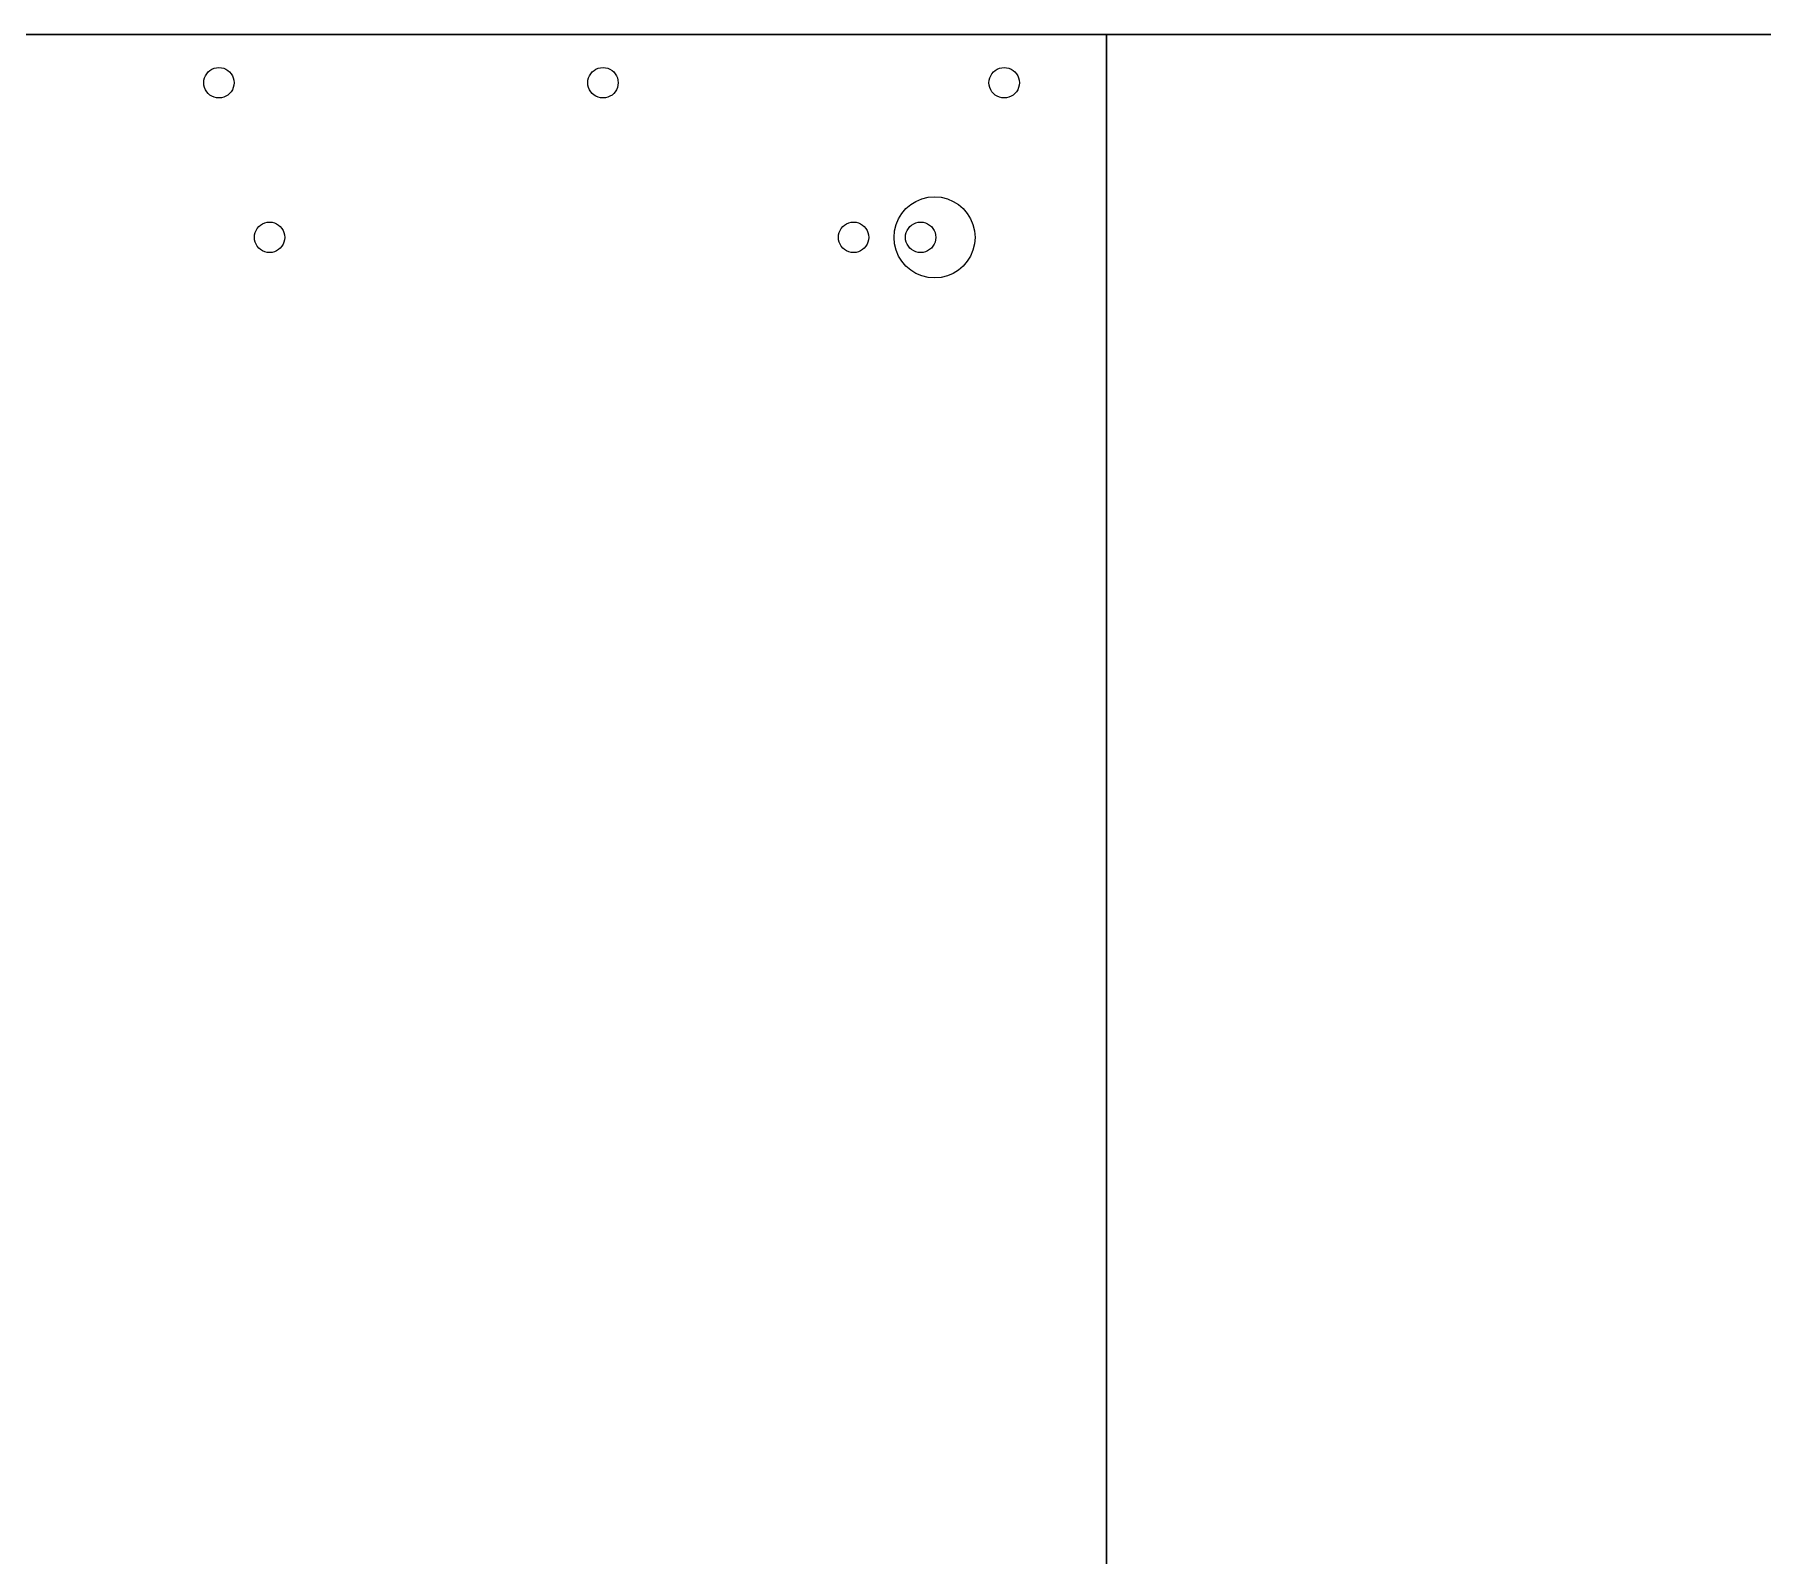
# Model space of a CAD drawing. Header units: metres. Extents: x 0 to 978, y 848 to 2000.
# Drawn here: x 292.9 to 489.2, y 1827.2 to 2000 of the extents above; entities that cross this region are included whole.
import ezdxf

# ---------------------------------------------------------------- set-up
doc = ezdxf.new("R2010")
doc.units = ezdxf.units.M

msp = doc.modelspace()

# ---------------------------------------------------------------- linework, layer by layer
for p, q in [((414.72, 2000), (0, 2000)), ((414.72, 2000), (0, 2000)), ((0, 2000), (414.72, 2000)), ((414.72, 2000), (0, 2000)), ((414.72, 2000), (0, 2000)), ((0, 2000), (414.72, 2000)), ((414.72, 2000), (0, 2000)), ((0, 2000), (414.72, 2000)), ((0, 2000), (414.72, 2000)), ((414.72, 2000), (0, 2000)), ((0, 2000), (414.72, 2000)), ((0, 2000), (414.72, 2000)), ((978.48, 2000), (0, 2000)), ((978.48, 2000), (0, 2000)), ((0, 2000), (978.48, 2000)), ((0, 2000), (978.48, 2000)), ((978.48, 2000), (0, 2000)), ((0, 2000), (978.48, 2000)), ((414.72, 2000), (0, 2000)), ((414.72, 2000), (0, 2000)), ((414.72, 2000), (0, 2000)), ((0, 2000), (414.72, 2000)), ((414.72, 2000), (0, 2000)), ((0, 2000), (414.72, 2000)), ((414.72, 2000), (0, 2000)), ((414.72, 2000), (0, 2000)), ((0, 2000), (414.72, 2000)), ((414.72, 2000), (0, 2000)), ((414.72, 2000), (0, 2000)), ((0, 2000), (414.72, 2000)), ((414.72, 2000), (0, 2000)), ((414.72, 2000), (0, 2000)), ((0, 2000), (414.72, 2000)), ((414.72, 2000), (0, 2000)), ((414.72, 2000), (0, 2000)), ((0, 2000), (414.72, 2000)), ((414.72, 2000), (0, 2000)), ((414.72, 2000), (0, 2000)), ((0, 2000), (414.72, 2000)), ((414.72, 2000), (0, 2000)), ((414.72, 2000), (0, 2000)), ((0, 2000), (414.72, 2000)), ((414.72, 1654.4), (414.72, 2000)), ((414.72, 1654.4), (414.72, 2000)), ((414.72, 2000), (414.72, 2000)), ((414.72, 2000), (414.72, 1654.4)), ((414.72, 2000), (414.72, 2000)), ((414.72, 1654.4), (414.72, 2000)), ((414.72, 1654.4), (414.72, 2000)), ((414.72, 2000), (414.72, 1654.4)), ((414.72, 1654.4), (414.72, 2000)), ((414.72, 2000), (414.72, 1654.4)), ((414.72, 2000), (414.72, 2000)), ((414.72, 1654.4), (414.72, 2000)), ((414.72, 2000), (414.72, 2000)), ((414.72, 2000), (414.72, 1654.4)), ((414.72, 2000), (414.72, 1654.4)), ((414.72, 2000), (414.72, 1654.4)), ((414.72, 1654.4), (414.72, 2000)), ((414.72, 1654.4), (414.72, 2000)), ((414.72, 2000), (414.72, 2000)), ((414.72, 2000), (414.72, 1654.4)), ((414.72, 1654.4), (414.72, 2000)), ((414.72, 2000), (414.72, 2000)), ((414.72, 1654.4), (414.72, 2000)), ((414.72, 2000), (414.72, 1654.4)), ((414.72, 1654.4), (414.72, 2000)), ((414.72, 1654.4), (414.72, 2000)), ((414.72, 2000), (414.72, 2000)), ((414.72, 2000), (414.72, 1654.4)), ((414.72, 2000), (414.72, 2000)), ((414.72, 1654.4), (414.72, 2000)), ((414.72, 1654.4), (414.72, 2000)), ((414.72, 2000), (414.72, 1654.4)), ((414.72, 1654.4), (414.72, 2000)), ((414.72, 1654.4), (414.72, 2000)), ((414.72, 2000), (414.72, 2000)), ((414.72, 2000), (414.72, 1654.4)), ((414.72, 2000), (414.72, 2000)), ((414.72, 1654.4), (414.72, 2000)), ((414.72, 1654.4), (414.72, 2000)), ((414.72, 2000), (414.72, 1654.4)), ((414.72, 1654.4), (414.72, 2000)), ((414.72, 1654.4), (414.72, 2000)), ((414.72, 2000), (414.72, 2000)), ((414.72, 2000), (414.72, 1654.4)), ((414.72, 2000), (414.72, 2000)), ((414.72, 1654.4), (414.72, 2000)), ((414.72, 1654.4), (414.72, 2000)), ((414.72, 2000), (414.72, 1654.4))]:
    msp.add_line(p, q)
for points in [[(312.12, 1994.53), (312.14, 1994.81), (312.21, 1995.07), (312.31, 1995.32), (312.45, 1995.55), (312.62, 1995.75), (312.82, 1995.92), (313.05, 1996.06), (313.3, 1996.17), (313.56, 1996.23), (313.84, 1996.26)], [(312.12, 1994.53), (312.14, 1994.81), (312.21, 1995.07), (312.31, 1995.32), (312.45, 1995.55), (312.62, 1995.75), (312.82, 1995.92), (313.05, 1996.06), (313.3, 1996.17), (313.56, 1996.23), (313.84, 1996.26)], [(312.12, 1994.53), (312.14, 1994.81), (312.21, 1995.07), (312.31, 1995.32), (312.45, 1995.55), (312.62, 1995.75), (312.82, 1995.92), (313.05, 1996.06), (313.3, 1996.17), (313.56, 1996.23), (313.84, 1996.26)], [(313.84, 1996.26), (314.12, 1996.23), (314.39, 1996.17), (314.64, 1996.06), (314.86, 1995.92), (315.06, 1995.75), (315.24, 1995.55), (315.38, 1995.32), (315.48, 1995.07), (315.55, 1994.81), (315.57, 1994.53)], [(313.84, 1996.26), (314.12, 1996.23), (314.39, 1996.17), (314.64, 1996.06), (314.86, 1995.92), (315.06, 1995.75), (315.24, 1995.55), (315.38, 1995.32), (315.48, 1995.07), (315.55, 1994.81), (315.57, 1994.53)], [(313.84, 1996.26), (314.12, 1996.23), (314.39, 1996.17), (314.64, 1996.06), (314.86, 1995.92), (315.06, 1995.75), (315.24, 1995.55), (315.38, 1995.32), (315.48, 1995.07), (315.55, 1994.81), (315.57, 1994.53)], [(355.76, 1994.53), (355.78, 1994.81), (355.85, 1995.07), (355.95, 1995.32), (356.09, 1995.55), (356.27, 1995.75), (356.47, 1995.92), (356.69, 1996.06), (356.94, 1996.17), (357.21, 1996.23), (357.49, 1996.26)], [(355.76, 1994.53), (355.78, 1994.81), (355.85, 1995.07), (355.95, 1995.32), (356.09, 1995.55), (356.27, 1995.75), (356.47, 1995.92), (356.69, 1996.06), (356.94, 1996.17), (357.21, 1996.23), (357.49, 1996.26)], [(355.76, 1994.53), (355.78, 1994.81), (355.85, 1995.07), (355.95, 1995.32), (356.09, 1995.55), (356.27, 1995.75), (356.47, 1995.92), (356.69, 1996.06), (356.94, 1996.17), (357.21, 1996.23), (357.49, 1996.26)], [(357.49, 1996.26), (357.77, 1996.23), (358.03, 1996.17), (358.28, 1996.06), (358.51, 1995.92), (358.71, 1995.75), (358.88, 1995.55), (359.02, 1995.32), (359.13, 1995.07), (359.19, 1994.81), (359.21, 1994.53)], [(357.49, 1996.26), (357.77, 1996.23), (358.03, 1996.17), (358.28, 1996.06), (358.51, 1995.92), (358.71, 1995.75), (358.88, 1995.55), (359.02, 1995.32), (359.13, 1995.07), (359.19, 1994.81), (359.21, 1994.53)], [(357.49, 1996.26), (357.77, 1996.23), (358.03, 1996.17), (358.28, 1996.06), (358.51, 1995.92), (358.71, 1995.75), (358.88, 1995.55), (359.02, 1995.32), (359.13, 1995.07), (359.19, 1994.81), (359.21, 1994.53)], [(401.35, 1994.53), (401.37, 1994.81), (401.43, 1995.07), (401.54, 1995.32), (401.68, 1995.55), (401.85, 1995.75), (402.05, 1995.92), (402.28, 1996.06), (402.53, 1996.17), (402.79, 1996.23), (403.07, 1996.26)], [(401.35, 1994.53), (401.37, 1994.81), (401.43, 1995.07), (401.54, 1995.32), (401.68, 1995.55), (401.85, 1995.75), (402.05, 1995.92), (402.28, 1996.06), (402.53, 1996.17), (402.79, 1996.23), (403.07, 1996.26)], [(401.35, 1994.53), (401.37, 1994.81), (401.43, 1995.07), (401.54, 1995.32), (401.68, 1995.55), (401.85, 1995.75), (402.05, 1995.92), (402.28, 1996.06), (402.53, 1996.17), (402.79, 1996.23), (403.07, 1996.26)], [(401.35, 1994.53), (401.37, 1994.81), (401.43, 1995.07), (401.54, 1995.32), (401.68, 1995.55), (401.85, 1995.75), (402.05, 1995.92), (402.28, 1996.06), (402.53, 1996.17), (402.79, 1996.23), (403.07, 1996.26)], [(401.35, 1994.53), (401.37, 1994.81), (401.43, 1995.07), (401.54, 1995.32), (401.68, 1995.55), (401.85, 1995.75), (402.05, 1995.92), (402.28, 1996.06), (402.53, 1996.17), (402.79, 1996.23), (403.07, 1996.26)], [(401.35, 1994.53), (401.37, 1994.81), (401.43, 1995.07), (401.54, 1995.32), (401.68, 1995.55), (401.85, 1995.75), (402.05, 1995.92), (402.28, 1996.06), (402.53, 1996.17), (402.79, 1996.23), (403.07, 1996.26)], [(401.35, 1994.53), (401.37, 1994.81), (401.43, 1995.07), (401.54, 1995.32), (401.68, 1995.55), (401.85, 1995.75), (402.05, 1995.92), (402.28, 1996.06), (402.53, 1996.17), (402.79, 1996.23), (403.07, 1996.26)], [(401.35, 1994.53), (401.37, 1994.81), (401.43, 1995.07), (401.54, 1995.32), (401.68, 1995.55), (401.85, 1995.75), (402.05, 1995.92), (402.28, 1996.06), (402.53, 1996.17), (402.79, 1996.23), (403.07, 1996.26)], [(401.35, 1994.53), (401.37, 1994.81), (401.43, 1995.07), (401.54, 1995.32), (401.68, 1995.55), (401.85, 1995.75), (402.05, 1995.92), (402.28, 1996.06), (402.53, 1996.17), (402.79, 1996.23), (403.07, 1996.26)], [(403.07, 1996.26), (403.35, 1996.23), (403.62, 1996.17), (403.87, 1996.06), (404.09, 1995.92), (404.29, 1995.75), (404.46, 1995.55), (404.61, 1995.32), (404.71, 1995.07), (404.78, 1994.81), (404.8, 1994.53)], [(403.07, 1996.26), (403.35, 1996.23), (403.62, 1996.17), (403.87, 1996.06), (404.09, 1995.92), (404.29, 1995.75), (404.46, 1995.55), (404.61, 1995.32), (404.71, 1995.07), (404.78, 1994.81), (404.8, 1994.53)], [(403.07, 1996.26), (403.35, 1996.23), (403.62, 1996.17), (403.87, 1996.06), (404.09, 1995.92), (404.29, 1995.75), (404.46, 1995.55), (404.61, 1995.32), (404.71, 1995.07), (404.78, 1994.81), (404.8, 1994.53)], [(403.07, 1996.26), (403.35, 1996.23), (403.62, 1996.17), (403.87, 1996.06), (404.09, 1995.92), (404.29, 1995.75), (404.46, 1995.55), (404.61, 1995.32), (404.71, 1995.07), (404.78, 1994.81), (404.8, 1994.53)], [(403.07, 1996.26), (403.35, 1996.23), (403.62, 1996.17), (403.87, 1996.06), (404.09, 1995.92), (404.29, 1995.75), (404.46, 1995.55), (404.61, 1995.32), (404.71, 1995.07), (404.78, 1994.81), (404.8, 1994.53)], [(403.07, 1996.26), (403.35, 1996.23), (403.62, 1996.17), (403.87, 1996.06), (404.09, 1995.92), (404.29, 1995.75), (404.46, 1995.55), (404.61, 1995.32), (404.71, 1995.07), (404.78, 1994.81), (404.8, 1994.53)], [(403.07, 1996.26), (403.35, 1996.23), (403.62, 1996.17), (403.87, 1996.06), (404.09, 1995.92), (404.29, 1995.75), (404.46, 1995.55), (404.61, 1995.32), (404.71, 1995.07), (404.78, 1994.81), (404.8, 1994.53)], [(403.07, 1996.26), (403.35, 1996.23), (403.62, 1996.17), (403.87, 1996.06), (404.09, 1995.92), (404.29, 1995.75), (404.46, 1995.55), (404.61, 1995.32), (404.71, 1995.07), (404.78, 1994.81), (404.8, 1994.53)], [(403.07, 1996.26), (403.35, 1996.23), (403.62, 1996.17), (403.87, 1996.06), (404.09, 1995.92), (404.29, 1995.75), (404.46, 1995.55), (404.61, 1995.32), (404.71, 1995.07), (404.78, 1994.81), (404.8, 1994.53)], [(313.84, 1992.8), (313.56, 1992.82), (313.3, 1992.89), (313.05, 1992.99), (312.82, 1993.13), (312.62, 1993.31), (312.45, 1993.51), (312.31, 1993.73), (312.21, 1993.98), (312.14, 1994.25), (312.12, 1994.53)], [(313.84, 1992.8), (313.56, 1992.82), (313.3, 1992.89), (313.05, 1992.99), (312.82, 1993.13), (312.62, 1993.31), (312.45, 1993.51), (312.31, 1993.73), (312.21, 1993.98), (312.14, 1994.25), (312.12, 1994.53)], [(313.84, 1992.8), (313.56, 1992.82), (313.3, 1992.89), (313.05, 1992.99), (312.82, 1993.13), (312.62, 1993.31), (312.45, 1993.51), (312.31, 1993.73), (312.21, 1993.98), (312.14, 1994.25), (312.12, 1994.53)], [(315.57, 1994.53), (315.55, 1994.25), (315.48, 1993.98), (315.38, 1993.73), (315.24, 1993.51), (315.06, 1993.31), (314.86, 1993.13), (314.64, 1992.99), (314.39, 1992.89), (314.12, 1992.82), (313.84, 1992.8)], [(315.57, 1994.53), (315.55, 1994.25), (315.48, 1993.98), (315.38, 1993.73), (315.24, 1993.51), (315.06, 1993.31), (314.86, 1993.13), (314.64, 1992.99), (314.39, 1992.89), (314.12, 1992.82), (313.84, 1992.8)], [(315.57, 1994.53), (315.55, 1994.25), (315.48, 1993.98), (315.38, 1993.73), (315.24, 1993.51), (315.06, 1993.31), (314.86, 1993.13), (314.64, 1992.99), (314.39, 1992.89), (314.12, 1992.82), (313.84, 1992.8)], [(357.49, 1992.8), (357.21, 1992.82), (356.94, 1992.89), (356.69, 1992.99), (356.47, 1993.13), (356.27, 1993.31), (356.09, 1993.51), (355.95, 1993.73), (355.85, 1993.98), (355.78, 1994.25), (355.76, 1994.53)], [(357.49, 1992.8), (357.21, 1992.82), (356.94, 1992.89), (356.69, 1992.99), (356.47, 1993.13), (356.27, 1993.31), (356.09, 1993.51), (355.95, 1993.73), (355.85, 1993.98), (355.78, 1994.25), (355.76, 1994.53)], [(357.49, 1992.8), (357.21, 1992.82), (356.94, 1992.89), (356.69, 1992.99), (356.47, 1993.13), (356.27, 1993.31), (356.09, 1993.51), (355.95, 1993.73), (355.85, 1993.98), (355.78, 1994.25), (355.76, 1994.53)], [(359.21, 1994.53), (359.19, 1994.25), (359.13, 1993.98), (359.02, 1993.73), (358.88, 1993.51), (358.71, 1993.31), (358.51, 1993.13), (358.28, 1992.99), (358.03, 1992.89), (357.77, 1992.82), (357.49, 1992.8)], [(359.21, 1994.53), (359.19, 1994.25), (359.13, 1993.98), (359.02, 1993.73), (358.88, 1993.51), (358.71, 1993.31), (358.51, 1993.13), (358.28, 1992.99), (358.03, 1992.89), (357.77, 1992.82), (357.49, 1992.8)], [(359.21, 1994.53), (359.19, 1994.25), (359.13, 1993.98), (359.02, 1993.73), (358.88, 1993.51), (358.71, 1993.31), (358.51, 1993.13), (358.28, 1992.99), (358.03, 1992.89), (357.77, 1992.82), (357.49, 1992.8)], [(403.07, 1992.8), (402.79, 1992.82), (402.53, 1992.89), (402.28, 1992.99), (402.05, 1993.13), (401.85, 1993.31), (401.68, 1993.51), (401.54, 1993.73), (401.43, 1993.98), (401.37, 1994.25), (401.35, 1994.53)], [(403.07, 1992.8), (402.79, 1992.82), (402.53, 1992.89), (402.28, 1992.99), (402.05, 1993.13), (401.85, 1993.31), (401.68, 1993.51), (401.54, 1993.73), (401.43, 1993.98), (401.37, 1994.25), (401.35, 1994.53)], [(403.07, 1992.8), (402.79, 1992.82), (402.53, 1992.89), (402.28, 1992.99), (402.05, 1993.13), (401.85, 1993.31), (401.68, 1993.51), (401.54, 1993.73), (401.43, 1993.98), (401.37, 1994.25), (401.35, 1994.53)], [(403.07, 1992.8), (402.79, 1992.82), (402.53, 1992.89), (402.28, 1992.99), (402.05, 1993.13), (401.85, 1993.31), (401.68, 1993.51), (401.54, 1993.73), (401.43, 1993.98), (401.37, 1994.25), (401.35, 1994.53)], [(403.07, 1992.8), (402.79, 1992.82), (402.53, 1992.89), (402.28, 1992.99), (402.05, 1993.13), (401.85, 1993.31), (401.68, 1993.51), (401.54, 1993.73), (401.43, 1993.98), (401.37, 1994.25), (401.35, 1994.53)], [(403.07, 1992.8), (402.79, 1992.82), (402.53, 1992.89), (402.28, 1992.99), (402.05, 1993.13), (401.85, 1993.31), (401.68, 1993.51), (401.54, 1993.73), (401.43, 1993.98), (401.37, 1994.25), (401.35, 1994.53)], [(403.07, 1992.8), (402.79, 1992.82), (402.53, 1992.89), (402.28, 1992.99), (402.05, 1993.13), (401.85, 1993.31), (401.68, 1993.51), (401.54, 1993.73), (401.43, 1993.98), (401.37, 1994.25), (401.35, 1994.53)], [(403.07, 1992.8), (402.79, 1992.82), (402.53, 1992.89), (402.28, 1992.99), (402.05, 1993.13), (401.85, 1993.31), (401.68, 1993.51), (401.54, 1993.73), (401.43, 1993.98), (401.37, 1994.25), (401.35, 1994.53)], [(403.07, 1992.8), (402.79, 1992.82), (402.53, 1992.89), (402.28, 1992.99), (402.05, 1993.13), (401.85, 1993.31), (401.68, 1993.51), (401.54, 1993.73), (401.43, 1993.98), (401.37, 1994.25), (401.35, 1994.53)], [(404.8, 1994.53), (404.78, 1994.25), (404.71, 1993.98), (404.61, 1993.73), (404.46, 1993.51), (404.29, 1993.31), (404.09, 1993.13), (403.87, 1992.99), (403.62, 1992.89), (403.35, 1992.82), (403.07, 1992.8)], [(404.8, 1994.53), (404.78, 1994.25), (404.71, 1993.98), (404.61, 1993.73), (404.46, 1993.51), (404.29, 1993.31), (404.09, 1993.13), (403.87, 1992.99), (403.62, 1992.89), (403.35, 1992.82), (403.07, 1992.8)], [(404.8, 1994.53), (404.78, 1994.25), (404.71, 1993.98), (404.61, 1993.73), (404.46, 1993.51), (404.29, 1993.31), (404.09, 1993.13), (403.87, 1992.99), (403.62, 1992.89), (403.35, 1992.82), (403.07, 1992.8)], [(404.8, 1994.53), (404.78, 1994.25), (404.71, 1993.98), (404.61, 1993.73), (404.46, 1993.51), (404.29, 1993.31), (404.09, 1993.13), (403.87, 1992.99), (403.62, 1992.89), (403.35, 1992.82), (403.07, 1992.8)], [(404.8, 1994.53), (404.78, 1994.25), (404.71, 1993.98), (404.61, 1993.73), (404.46, 1993.51), (404.29, 1993.31), (404.09, 1993.13), (403.87, 1992.99), (403.62, 1992.89), (403.35, 1992.82), (403.07, 1992.8)], [(404.8, 1994.53), (404.78, 1994.25), (404.71, 1993.98), (404.61, 1993.73), (404.46, 1993.51), (404.29, 1993.31), (404.09, 1993.13), (403.87, 1992.99), (403.62, 1992.89), (403.35, 1992.82), (403.07, 1992.8)], [(404.8, 1994.53), (404.78, 1994.25), (404.71, 1993.98), (404.61, 1993.73), (404.46, 1993.51), (404.29, 1993.31), (404.09, 1993.13), (403.87, 1992.99), (403.62, 1992.89), (403.35, 1992.82), (403.07, 1992.8)], [(404.8, 1994.53), (404.78, 1994.25), (404.71, 1993.98), (404.61, 1993.73), (404.46, 1993.51), (404.29, 1993.31), (404.09, 1993.13), (403.87, 1992.99), (403.62, 1992.89), (403.35, 1992.82), (403.07, 1992.8)], [(404.8, 1994.53), (404.78, 1994.25), (404.71, 1993.98), (404.61, 1993.73), (404.46, 1993.51), (404.29, 1993.31), (404.09, 1993.13), (403.87, 1992.99), (403.62, 1992.89), (403.35, 1992.82), (403.07, 1992.8)], [(390.56, 1976.96), (390.62, 1977.71), (390.8, 1978.42), (391.08, 1979.08), (391.45, 1979.68), (391.91, 1980.22), (392.45, 1980.68), (393.05, 1981.05), (393.71, 1981.33), (394.42, 1981.51), (395.16, 1981.57)], [(395.16, 1981.57), (395.91, 1981.51), (396.62, 1981.33), (397.28, 1981.05), (397.88, 1980.68), (398.42, 1980.22), (398.88, 1979.68), (399.25, 1979.08), (399.53, 1978.42), (399.7, 1977.71), (399.76, 1976.96)], [(317.87, 1976.96), (317.89, 1977.24), (317.96, 1977.51), (318.06, 1977.75), (318.2, 1977.98), (318.38, 1978.18), (318.58, 1978.35), (318.8, 1978.5), (319.05, 1978.6), (319.32, 1978.67), (319.6, 1978.69)], [(319.6, 1978.69), (319.88, 1978.67), (320.14, 1978.6), (320.39, 1978.5), (320.62, 1978.35), (320.82, 1978.18), (320.99, 1977.98), (321.13, 1977.75), (321.23, 1977.51), (321.3, 1977.24), (321.32, 1976.96)], [(384.23, 1976.96), (384.26, 1977.24), (384.32, 1977.51), (384.43, 1977.75), (384.57, 1977.98), (384.74, 1978.18), (384.94, 1978.35), (385.17, 1978.5), (385.41, 1978.6), (385.68, 1978.67), (385.96, 1978.69)], [(384.23, 1976.96), (384.26, 1977.24), (384.32, 1977.51), (384.43, 1977.75), (384.57, 1977.98), (384.74, 1978.18), (384.94, 1978.35), (385.17, 1978.5), (385.41, 1978.6), (385.68, 1978.67), (385.96, 1978.69)], [(384.23, 1976.96), (384.26, 1977.24), (384.32, 1977.51), (384.43, 1977.75), (384.57, 1977.98), (384.74, 1978.18), (384.94, 1978.35), (385.17, 1978.5), (385.41, 1978.6), (385.68, 1978.67), (385.96, 1978.69)], [(384.23, 1976.96), (384.26, 1977.24), (384.32, 1977.51), (384.43, 1977.75), (384.57, 1977.98), (384.74, 1978.18), (384.94, 1978.35), (385.17, 1978.5), (385.41, 1978.6), (385.68, 1978.67), (385.96, 1978.69)], [(384.23, 1976.96), (384.26, 1977.24), (384.32, 1977.51), (384.43, 1977.75), (384.57, 1977.98), (384.74, 1978.18), (384.94, 1978.35), (385.17, 1978.5), (385.41, 1978.6), (385.68, 1978.67), (385.96, 1978.69)], [(384.23, 1976.96), (384.26, 1977.24), (384.32, 1977.51), (384.43, 1977.75), (384.57, 1977.98), (384.74, 1978.18), (384.94, 1978.35), (385.17, 1978.5), (385.41, 1978.6), (385.68, 1978.67), (385.96, 1978.69)], [(384.23, 1976.96), (384.26, 1977.24), (384.32, 1977.51), (384.43, 1977.75), (384.57, 1977.98), (384.74, 1978.18), (384.94, 1978.35), (385.17, 1978.5), (385.41, 1978.6), (385.68, 1978.67), (385.96, 1978.69)], [(384.23, 1976.96), (384.26, 1977.24), (384.32, 1977.51), (384.43, 1977.75), (384.57, 1977.98), (384.74, 1978.18), (384.94, 1978.35), (385.17, 1978.5), (385.41, 1978.6), (385.68, 1978.67), (385.96, 1978.69)], [(384.23, 1976.96), (384.26, 1977.24), (384.32, 1977.51), (384.43, 1977.75), (384.57, 1977.98), (384.74, 1978.18), (384.94, 1978.35), (385.17, 1978.5), (385.41, 1978.6), (385.68, 1978.67), (385.96, 1978.69)], [(385.96, 1978.69), (386.24, 1978.67), (386.51, 1978.6), (386.75, 1978.5), (386.98, 1978.35), (387.18, 1978.18), (387.35, 1977.98), (387.49, 1977.75), (387.6, 1977.51), (387.66, 1977.24), (387.69, 1976.96)], [(385.96, 1978.69), (386.24, 1978.67), (386.51, 1978.6), (386.75, 1978.5), (386.98, 1978.35), (387.18, 1978.18), (387.35, 1977.98), (387.49, 1977.75), (387.6, 1977.51), (387.66, 1977.24), (387.69, 1976.96)], [(385.96, 1978.69), (386.24, 1978.67), (386.51, 1978.6), (386.75, 1978.5), (386.98, 1978.35), (387.18, 1978.18), (387.35, 1977.98), (387.49, 1977.75), (387.6, 1977.51), (387.66, 1977.24), (387.69, 1976.96)], [(385.96, 1978.69), (386.24, 1978.67), (386.51, 1978.6), (386.75, 1978.5), (386.98, 1978.35), (387.18, 1978.18), (387.35, 1977.98), (387.49, 1977.75), (387.6, 1977.51), (387.66, 1977.24), (387.69, 1976.96)], [(385.96, 1978.69), (386.24, 1978.67), (386.51, 1978.6), (386.75, 1978.5), (386.98, 1978.35), (387.18, 1978.18), (387.35, 1977.98), (387.49, 1977.75), (387.6, 1977.51), (387.66, 1977.24), (387.69, 1976.96)], [(385.96, 1978.69), (386.24, 1978.67), (386.51, 1978.6), (386.75, 1978.5), (386.98, 1978.35), (387.18, 1978.18), (387.35, 1977.98), (387.49, 1977.75), (387.6, 1977.51), (387.66, 1977.24), (387.69, 1976.96)], [(385.96, 1978.69), (386.24, 1978.67), (386.51, 1978.6), (386.75, 1978.5), (386.98, 1978.35), (387.18, 1978.18), (387.35, 1977.98), (387.49, 1977.75), (387.6, 1977.51), (387.66, 1977.24), (387.69, 1976.96)], [(385.96, 1978.69), (386.24, 1978.67), (386.51, 1978.6), (386.75, 1978.5), (386.98, 1978.35), (387.18, 1978.18), (387.35, 1977.98), (387.49, 1977.75), (387.6, 1977.51), (387.66, 1977.24), (387.69, 1976.96)], [(385.96, 1978.69), (386.24, 1978.67), (386.51, 1978.6), (386.75, 1978.5), (386.98, 1978.35), (387.18, 1978.18), (387.35, 1977.98), (387.49, 1977.75), (387.6, 1977.51), (387.66, 1977.24), (387.69, 1976.96)], [(391.85, 1976.96), (391.88, 1977.24), (391.94, 1977.51), (392.05, 1977.75), (392.19, 1977.98), (392.36, 1978.18), (392.56, 1978.35), (392.79, 1978.5), (393.03, 1978.6), (393.3, 1978.67), (393.58, 1978.69)], [(393.58, 1978.69), (393.86, 1978.67), (394.12, 1978.6), (394.37, 1978.5), (394.6, 1978.35), (394.8, 1978.18), (394.97, 1977.98), (395.11, 1977.75), (395.22, 1977.51), (395.28, 1977.24), (395.31, 1976.96)], [(319.6, 1975.23), (319.32, 1975.25), (319.05, 1975.32), (318.8, 1975.42), (318.58, 1975.57), (318.38, 1975.74), (318.2, 1975.94), (318.06, 1976.17), (317.96, 1976.41), (317.89, 1976.68), (317.87, 1976.96)], [(321.32, 1976.96), (321.3, 1976.68), (321.23, 1976.41), (321.13, 1976.17), (320.99, 1975.94), (320.82, 1975.74), (320.62, 1975.57), (320.39, 1975.42), (320.14, 1975.32), (319.88, 1975.25), (319.6, 1975.23)], [(385.96, 1975.23), (385.68, 1975.25), (385.41, 1975.32), (385.17, 1975.42), (384.94, 1975.57), (384.74, 1975.74), (384.57, 1975.94), (384.43, 1976.17), (384.32, 1976.41), (384.26, 1976.68), (384.23, 1976.96)], [(385.96, 1975.23), (385.68, 1975.25), (385.41, 1975.32), (385.17, 1975.42), (384.94, 1975.57), (384.74, 1975.74), (384.57, 1975.94), (384.43, 1976.17), (384.32, 1976.41), (384.26, 1976.68), (384.23, 1976.96)], [(385.96, 1975.23), (385.68, 1975.25), (385.41, 1975.32), (385.17, 1975.42), (384.94, 1975.57), (384.74, 1975.74), (384.57, 1975.94), (384.43, 1976.17), (384.32, 1976.41), (384.26, 1976.68), (384.23, 1976.96)], [(385.96, 1975.23), (385.68, 1975.25), (385.41, 1975.32), (385.17, 1975.42), (384.94, 1975.57), (384.74, 1975.74), (384.57, 1975.94), (384.43, 1976.17), (384.32, 1976.41), (384.26, 1976.68), (384.23, 1976.96)], [(385.96, 1975.23), (385.68, 1975.25), (385.41, 1975.32), (385.17, 1975.42), (384.94, 1975.57), (384.74, 1975.74), (384.57, 1975.94), (384.43, 1976.17), (384.32, 1976.41), (384.26, 1976.68), (384.23, 1976.96)], [(385.96, 1975.23), (385.68, 1975.25), (385.41, 1975.32), (385.17, 1975.42), (384.94, 1975.57), (384.74, 1975.74), (384.57, 1975.94), (384.43, 1976.17), (384.32, 1976.41), (384.26, 1976.68), (384.23, 1976.96)], [(385.96, 1975.23), (385.68, 1975.25), (385.41, 1975.32), (385.17, 1975.42), (384.94, 1975.57), (384.74, 1975.74), (384.57, 1975.94), (384.43, 1976.17), (384.32, 1976.41), (384.26, 1976.68), (384.23, 1976.96)], [(385.96, 1975.23), (385.68, 1975.25), (385.41, 1975.32), (385.17, 1975.42), (384.94, 1975.57), (384.74, 1975.74), (384.57, 1975.94), (384.43, 1976.17), (384.32, 1976.41), (384.26, 1976.68), (384.23, 1976.96)], [(385.96, 1975.23), (385.68, 1975.25), (385.41, 1975.32), (385.17, 1975.42), (384.94, 1975.57), (384.74, 1975.74), (384.57, 1975.94), (384.43, 1976.17), (384.32, 1976.41), (384.26, 1976.68), (384.23, 1976.96)], [(387.69, 1976.96), (387.66, 1976.68), (387.6, 1976.41), (387.49, 1976.17), (387.35, 1975.94), (387.18, 1975.74), (386.98, 1975.57), (386.75, 1975.42), (386.51, 1975.32), (386.24, 1975.25), (385.96, 1975.23)], [(387.69, 1976.96), (387.66, 1976.68), (387.6, 1976.41), (387.49, 1976.17), (387.35, 1975.94), (387.18, 1975.74), (386.98, 1975.57), (386.75, 1975.42), (386.51, 1975.32), (386.24, 1975.25), (385.96, 1975.23)], [(387.69, 1976.96), (387.66, 1976.68), (387.6, 1976.41), (387.49, 1976.17), (387.35, 1975.94), (387.18, 1975.74), (386.98, 1975.57), (386.75, 1975.42), (386.51, 1975.32), (386.24, 1975.25), (385.96, 1975.23)], [(387.69, 1976.96), (387.66, 1976.68), (387.6, 1976.41), (387.49, 1976.17), (387.35, 1975.94), (387.18, 1975.74), (386.98, 1975.57), (386.75, 1975.42), (386.51, 1975.32), (386.24, 1975.25), (385.96, 1975.23)], [(387.69, 1976.96), (387.66, 1976.68), (387.6, 1976.41), (387.49, 1976.17), (387.35, 1975.94), (387.18, 1975.74), (386.98, 1975.57), (386.75, 1975.42), (386.51, 1975.32), (386.24, 1975.25), (385.96, 1975.23)], [(387.69, 1976.96), (387.66, 1976.68), (387.6, 1976.41), (387.49, 1976.17), (387.35, 1975.94), (387.18, 1975.74), (386.98, 1975.57), (386.75, 1975.42), (386.51, 1975.32), (386.24, 1975.25), (385.96, 1975.23)], [(387.69, 1976.96), (387.66, 1976.68), (387.6, 1976.41), (387.49, 1976.17), (387.35, 1975.94), (387.18, 1975.74), (386.98, 1975.57), (386.75, 1975.42), (386.51, 1975.32), (386.24, 1975.25), (385.96, 1975.23)], [(387.69, 1976.96), (387.66, 1976.68), (387.6, 1976.41), (387.49, 1976.17), (387.35, 1975.94), (387.18, 1975.74), (386.98, 1975.57), (386.75, 1975.42), (386.51, 1975.32), (386.24, 1975.25), (385.96, 1975.23)], [(387.69, 1976.96), (387.66, 1976.68), (387.6, 1976.41), (387.49, 1976.17), (387.35, 1975.94), (387.18, 1975.74), (386.98, 1975.57), (386.75, 1975.42), (386.51, 1975.32), (386.24, 1975.25), (385.96, 1975.23)], [(395.16, 1972.35), (394.42, 1972.41), (393.71, 1972.59), (393.05, 1972.87), (392.45, 1973.24), (391.91, 1973.7), (391.45, 1974.24), (391.08, 1974.84), (390.8, 1975.5), (390.62, 1976.21), (390.56, 1976.96)], [(393.58, 1975.23), (393.3, 1975.25), (393.03, 1975.32), (392.79, 1975.42), (392.56, 1975.57), (392.36, 1975.74), (392.19, 1975.94), (392.05, 1976.17), (391.94, 1976.41), (391.88, 1976.68), (391.85, 1976.96)], [(395.31, 1976.96), (395.28, 1976.68), (395.22, 1976.41), (395.11, 1976.17), (394.97, 1975.94), (394.8, 1975.74), (394.6, 1975.57), (394.37, 1975.42), (394.12, 1975.32), (393.86, 1975.25), (393.58, 1975.23)], [(399.76, 1976.96), (399.7, 1976.21), (399.53, 1975.5), (399.25, 1974.84), (398.88, 1974.24), (398.42, 1973.7), (397.88, 1973.24), (397.28, 1972.87), (396.62, 1972.59), (395.91, 1972.41), (395.16, 1972.35)]]:
    msp.add_lwpolyline(points)

doc.saveas('drawing.dxf')
